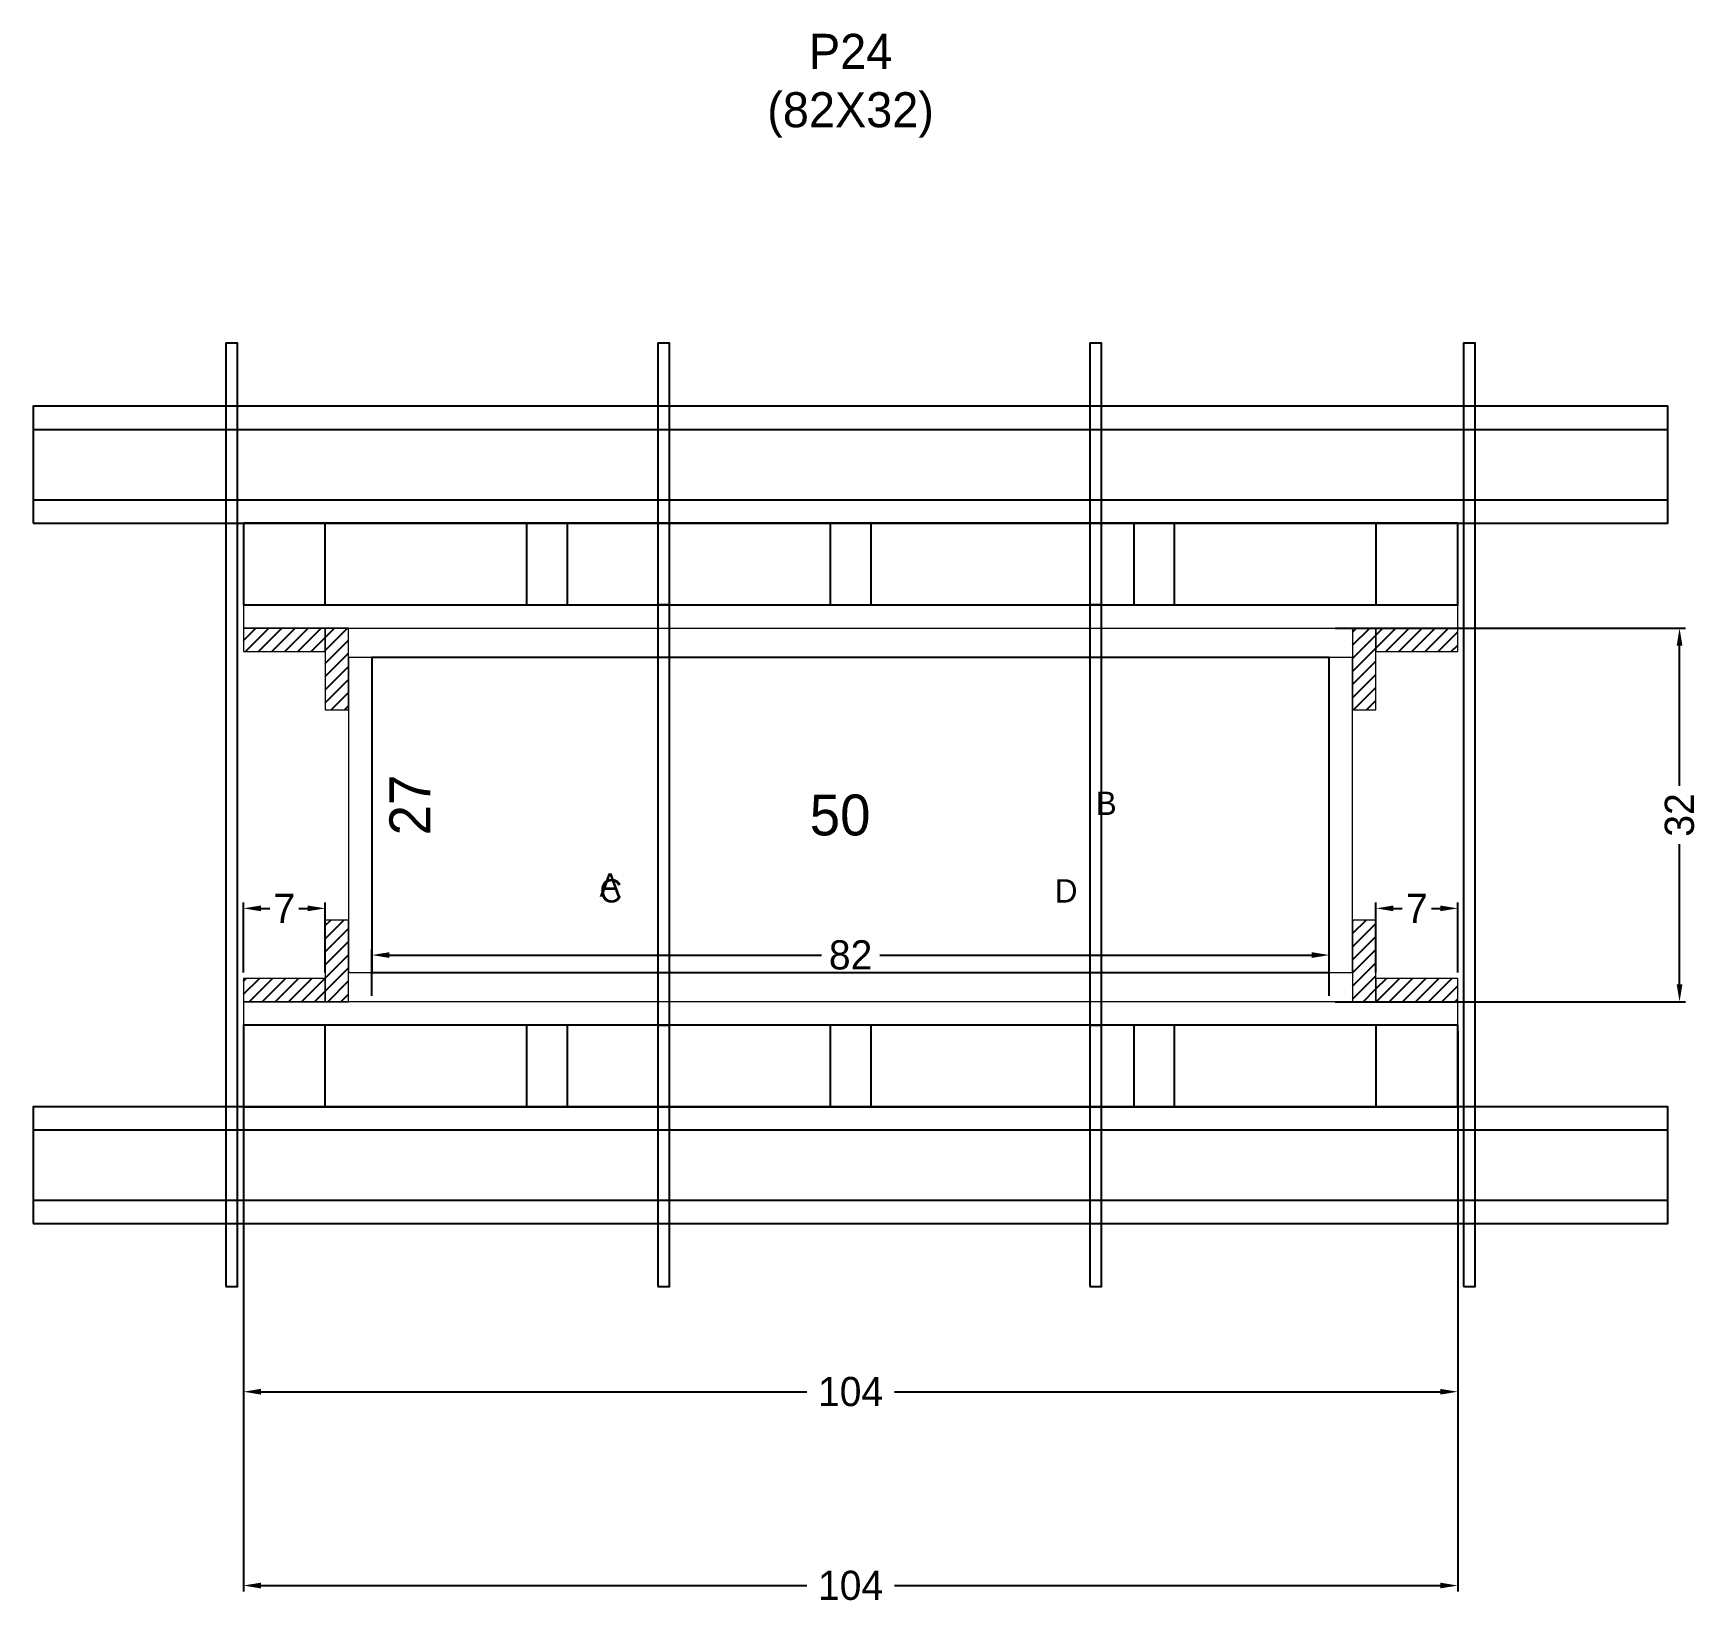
# Model space of a CAD drawing. Header units: centimetres. Extents: x -140 to 145, y 5 to 274.
import ezdxf

# ---------------------------------------------------------------- set-up
doc = ezdxf.new("R2010")
doc.units = ezdxf.units.CM
for name, color, linetype in [('CHAPA', 140, 'Continuous'), ('COTA', 241, 'Continuous'), ('Hachura', 251, 'Continuous'), ('Madeira', 30, 'Continuous'), ('NOMENCLATURA', 7, 'Continuous'), ('Painéis', 200, 'Continuous'), ('Perfil Metálico', 150, 'Continuous'), ('SARRAFO', 251, 'Continuous'), ('TEXTO_GERAL', 7, 'Continuous')]:
    doc.layers.add(name, color=color, linetype=linetype)
doc.dimstyles.new('cotax2', dxfattribs={"dimtxt": 2.5, "dimasz": 1.5, "dimexe": 0.5, "dimexo": 0.5, "dimgap": 0.5, "dimtad": 1, "dimcen": 2.5, "dimazin": 3, "dimtfac": 1, "dimtmove": 0, "dimatfit": 3})
pattern_1 = [(45, (0, 0), (-1.122532, 1.122532), [])]

# ---------------------------------------------------------------- blocks, each defined once
blk = doc.blocks.new('_CLOSEDFILLED')
at = {"color": 0, "linetype": 'BYBLOCK'}
blk.add_solid([(-1, 0.164), (0, 0), (-1, -0.164)], dxfattribs=at)
blk = doc.blocks.new('*D1')
for p, q in [((-104, 103), (-104, 7)), ((104, 103), (104, 7)), ((-101, 8), (-7.5, 8)), ((7.5, 8), (101, 8))]:
    blk.add_line(p, q)
at = {"layer": 'Defpoints'}
for p in [(-104, 104), (104, 104), (-104, 8)]:
    blk.add_point(p, dxfattribs=at)
at = {"layer": 'COTA', "xscale": 3, "yscale": 3, "rotation": 180}
blk.add_blockref('_CLOSEDFILLED', (-104, 8), dxfattribs=at)
at = {"layer": 'COTA', "xscale": 3, "yscale": 3}
blk.add_blockref('_CLOSEDFILLED', (104, 8), dxfattribs=at)
at = {"layer": 'COTA', "insert": (0, 8), "char_height": 5, "attachment_point": 5}
blk.add_mtext('104', dxfattribs=at)
blk = doc.blocks.new('*D2')
for p, q in [((-82, 109), (-82, 117)), ((82, 109), (82, 117)), ((-79, 116), (-5, 116)), ((5, 116), (79, 116))]:
    blk.add_line(p, q)
at = {"layer": 'Defpoints'}
for p in [(-82, 116), (-82, 108), (82, 108)]:
    blk.add_point(p, dxfattribs=at)
at = {"layer": 'COTA', "xscale": 3, "yscale": 3, "rotation": 180}
blk.add_blockref('_CLOSEDFILLED', (-82, 116), dxfattribs=at)
at = {"layer": 'COTA', "xscale": 3, "yscale": 3}
blk.add_blockref('_CLOSEDFILLED', (82, 116), dxfattribs=at)
at = {"layer": 'COTA', "insert": (0, 116), "char_height": 5, "attachment_point": 5}
blk.add_mtext('82', dxfattribs=at)
blk = doc.blocks.new('*D3')
for p, q in [((83, 172), (143, 172)), ((142, 145), (142, 169)), ((142, 111), (142, 135)), ((83, 108), (143, 108))]:
    blk.add_line(p, q)
at = {"layer": 'Defpoints'}
for p in [(82, 172), (82, 108), (142, 108)]:
    blk.add_point(p, dxfattribs=at)
at = {"layer": 'COTA', "xscale": 3, "yscale": 3}
for p, rotation in [((142, 172), 90), ((142, 108), -90.00000000000001)]:
    blk.add_blockref('_CLOSEDFILLED', p, dxfattribs=dict(at, rotation=rotation))
at = {"layer": 'COTA', "insert": (142, 140), "char_height": 5, "attachment_point": 5, "rotation": 90}
blk.add_mtext('32', dxfattribs=at)
blk = doc.blocks.new('*D4')
for p, q in [((-104, 113), (-104, 125)), ((-101, 124), (-99.5, 124)), ((-94.5, 124), (-93, 124)), ((-90, 113), (-90, 125))]:
    blk.add_line(p, q)
at = {"layer": 'Defpoints'}
for p in [(-104, 124), (-104, 112), (-90, 112)]:
    blk.add_point(p, dxfattribs=at)
at = {"layer": 'COTA', "xscale": 3, "yscale": 3, "rotation": 180}
blk.add_blockref('_CLOSEDFILLED', (-104, 124), dxfattribs=at)
at = {"layer": 'COTA', "xscale": 3, "yscale": 3}
blk.add_blockref('_CLOSEDFILLED', (-90, 124), dxfattribs=at)
at = {"layer": 'COTA', "insert": (-97, 124), "char_height": 5, "attachment_point": 5}
blk.add_mtext('7', dxfattribs=at)
blk = doc.blocks.new('*D5')
for p, q in [((90, 113), (90, 125)), ((93, 124), (94.5, 124)), ((99.5, 124), (101, 124)), ((104, 113), (104, 125))]:
    blk.add_line(p, q)
at = {"layer": 'Defpoints'}
for p in [(90, 124), (90, 112), (104, 112)]:
    blk.add_point(p, dxfattribs=at)
at = {"layer": 'COTA', "xscale": 3, "yscale": 3, "rotation": 180}
blk.add_blockref('_CLOSEDFILLED', (90, 124), dxfattribs=at)
at = {"layer": 'COTA', "xscale": 3, "yscale": 3}
blk.add_blockref('_CLOSEDFILLED', (104, 124), dxfattribs=at)
at = {"layer": 'COTA', "insert": (97, 124), "char_height": 5, "attachment_point": 5}
blk.add_mtext('7', dxfattribs=at)
blk = doc.blocks.new('*D6')
for p, q in [((-104, 70.2), (-104, 40.2)), ((104, 70.2), (104, 40.2)), ((-101, 41.2), (-7.5, 41.2)), ((7.5, 41.2), (101, 41.2))]:
    blk.add_line(p, q)
at = {"layer": 'Defpoints'}
for p in [(-104, 71.2), (104, 71.2), (-104, 41.2)]:
    blk.add_point(p, dxfattribs=at)
at = {"layer": 'COTA', "xscale": 3, "yscale": 3, "rotation": 180}
blk.add_blockref('_CLOSEDFILLED', (-104, 41.2), dxfattribs=at)
at = {"layer": 'COTA', "xscale": 3, "yscale": 3}
blk.add_blockref('_CLOSEDFILLED', (104, 41.2), dxfattribs=at)
at = {"layer": 'COTA', "insert": (0, 41.2), "char_height": 5, "attachment_point": 5}
blk.add_mtext('104', dxfattribs=at)

msp = doc.modelspace()

# ---------------------------------------------------------------- hatches: boundary and pattern name
at = {"layer": 'Hachura'}
h = msp.add_hatch(dxfattribs=at)
h.set_pattern_fill('ANSI31')
h.set_pattern_definition(pattern_1)
h.paths.add_polyline_path([(-104, 168), (-90, 168), (-90, 172), (-104, 172)])
h = msp.add_hatch(dxfattribs=at)
h.set_pattern_fill('ANSI31')
h.set_pattern_definition(pattern_1)
h.paths.add_polyline_path([(-90, 158), (-86, 158), (-86, 172), (-90, 172)])
h = msp.add_hatch(dxfattribs=at)
h.set_pattern_fill('ANSI31')
h.set_pattern_definition(pattern_1)
h.paths.add_polyline_path([(86, 158), (90, 158), (90, 172), (86, 172)])
h = msp.add_hatch(dxfattribs=at)
h.set_pattern_fill('ANSI31')
h.set_pattern_definition(pattern_1)
h.paths.add_polyline_path([(90, 168), (104, 168), (104, 172), (90, 172)])
h = msp.add_hatch(dxfattribs=at)
h.set_pattern_fill('ANSI31')
h.set_pattern_definition(pattern_1)
h.paths.add_polyline_path([(-90, 108), (-86, 108), (-86, 122), (-90, 122)])
h = msp.add_hatch(dxfattribs=at)
h.set_pattern_fill('ANSI31')
h.set_pattern_definition(pattern_1)
h.paths.add_polyline_path([(86, 108), (90, 108), (90, 122), (86, 122)])
h = msp.add_hatch(dxfattribs=at)
h.set_pattern_fill('ANSI31')
h.set_pattern_definition(pattern_1)
h.paths.add_polyline_path([(-104, 108), (-90, 108), (-90, 112), (-104, 112)])
h = msp.add_hatch(dxfattribs=at)
h.set_pattern_fill('ANSI31')
h.set_pattern_definition(pattern_1)
h.paths.add_polyline_path([(90, 108), (104, 108), (104, 112), (90, 112)])

# ---------------------------------------------------------------- linework, layer by layer
at = {"layer": 'CHAPA', "lineweight": 18}
for points in [[(-104, 172), (104, 172), (104, 176), (-104, 176)], [(-104, 172), (104, 172), (104, 176), (-104, 176)], [(-86, 113), (-82, 113), (-82, 167), (-86, 167)], [(-86, 113), (-82, 113), (-82, 167), (-86, 167)], [(82, 113), (86, 113), (86, 167), (82, 167)], [(82, 113), (86, 113), (86, 167), (82, 167)], [(-104, 104), (104, 104), (104, 108), (-104, 108)], [(-104, 104), (104, 104), (104, 108), (-104, 108)]]:
    msp.add_lwpolyline(points, close=True, dxfattribs=at)
at = {"layer": 'Hachura'}
for points in [[(-107, 59.2), (-105, 59.2), (-105, 220.8), (-107, 220.8)], [(-33, 176), (-31, 176), (-31, 220.8), (-33, 220.8)], [(41, 176), (43, 176), (43, 220.8), (41, 220.8)], [(105, 59.2), (107, 59.2), (107, 220.8), (105, 220.8)], [(-33, 104), (-31, 104), (-31, 176), (-33, 176)], [(41, 104), (43, 104), (43, 176), (41, 176)], [(-33, 59.2), (-31, 59.2), (-31, 104), (-33, 104)], [(41, 59.2), (43, 59.2), (43, 104), (41, 104)]]:
    msp.add_lwpolyline(points, close=True, dxfattribs=at)
at = {"layer": 'Madeira', "color": 126}
for points in [[(-104, 176), (104, 176), (104, 190), (-104, 190)], [(-104, 176), (-90, 176), (-90, 190), (-104, 190)], [(-55.5, 176), (-48.5, 176), (-48.5, 190), (-55.5, 190)], [(-3.5, 176), (3.5, 176), (3.5, 190), (-3.5, 190)], [(48.5, 176), (55.5, 176), (55.5, 190), (48.5, 190)], [(90, 176), (104, 176), (104, 190), (90, 190)], [(-104, 90), (104, 90), (104, 104), (-104, 104)], [(-104, 90), (-90, 90), (-90, 104), (-104, 104)], [(-55.5, 90), (-48.5, 90), (-48.5, 104), (-55.5, 104)], [(-3.5, 90), (3.5, 90), (3.5, 104), (-3.5, 104)], [(48.5, 90), (55.5, 90), (55.5, 104), (48.5, 104)], [(90, 90), (104, 90), (104, 104), (90, 104)]]:
    msp.add_lwpolyline(points, close=True, dxfattribs=at)
at = {"layer": 'Painéis'}
msp.add_lwpolyline([(-82, 113), (82, 113), (82, 167), (-82, 167)], close=True, dxfattribs=at)
at = {"layer": 'Perfil Metálico', "color": 224}
for points in [[(-140, 190), (140, 190), (140, 210), (-140, 210)], [(-140, 194), (140, 194), (140, 206), (-140, 206)], [(-140, 70), (140, 70), (140, 90), (-140, 90)], [(-140, 74), (140, 74), (140, 86), (-140, 86)]]:
    msp.add_lwpolyline(points, close=True, dxfattribs=at)
at = {"layer": 'SARRAFO', "color": 251, "lineweight": 13}
for points in [[(-104, 168), (-90, 168), (-90, 172), (-104, 172)], [(-90, 158), (-86, 158), (-86, 172), (-90, 172)], [(86, 158), (90, 158), (90, 172), (86, 172)], [(90, 168), (104, 168), (104, 172), (90, 172)], [(-90, 108), (-86, 108), (-86, 122), (-90, 122)], [(86, 108), (90, 108), (90, 122), (86, 122)], [(-104, 108), (-90, 108), (-90, 112), (-104, 112)], [(90, 108), (104, 108), (104, 112), (90, 112)]]:
    msp.add_lwpolyline(points, close=True, dxfattribs=at)

# ---------------------------------------------------------------- texts
at = {"layer": 'COTA'}
msp.add_text('27', height=7, rotation=90, dxfattribs=at).set_placement((-72, 136.5))
msp.add_text('50', height=7, dxfattribs=at).set_placement((-7, 136.5))
at = {"layer": 'NOMENCLATURA', "insert": (0, 256), "char_height": 6, "attachment_point": 8}
msp.add_mtext('P24\\P(82X32)', dxfattribs=at)
at = {"layer": 'TEXTO_GERAL'}
for s, p in [('B', (42, 140)), ('A', (-43, 126)), ('C', (-43, 125)), ('D', (35, 125))]:
    msp.add_text(s, height=4, dxfattribs=at).set_placement(p)

# ---------------------------------------------------------------- dimensions: what is measured, and where the dimension line sits
at = {"layer": 'COTA'}
dim = msp.add_linear_dim(base=(142, 108), p1=(82, 108), p2=(82, 172), angle=90, dimstyle='cotax2', dxfattribs=at)
dim.commit()
dim.dimension.update_dxf_attribs({"geometry": '*D3', "text_midpoint": (142, 140)})
for base, p1, p2, picture, middle in [((-104, 124), (-104, 112), (-90, 112), '*D4', (-97, 124)), ((90, 124), (90, 112), (104, 112), '*D5', (97, 124)), ((-82, 116), (-82, 108), (82, 108), '*D2', (0, 116)), ((-104, 8), (-104, 104), (104, 104), '*D1', (0, 8)), ((-104, 41.2), (-104, 71.2), (104, 71.2), '*D6', (0, 41.2))]:
    dim = msp.add_linear_dim(base=base, p1=p1, p2=p2, dimstyle='cotax2', dxfattribs=at)
    dim.commit()
    dim.dimension.update_dxf_attribs({"geometry": picture, "text_midpoint": middle})

doc.saveas('drawing.dxf')
